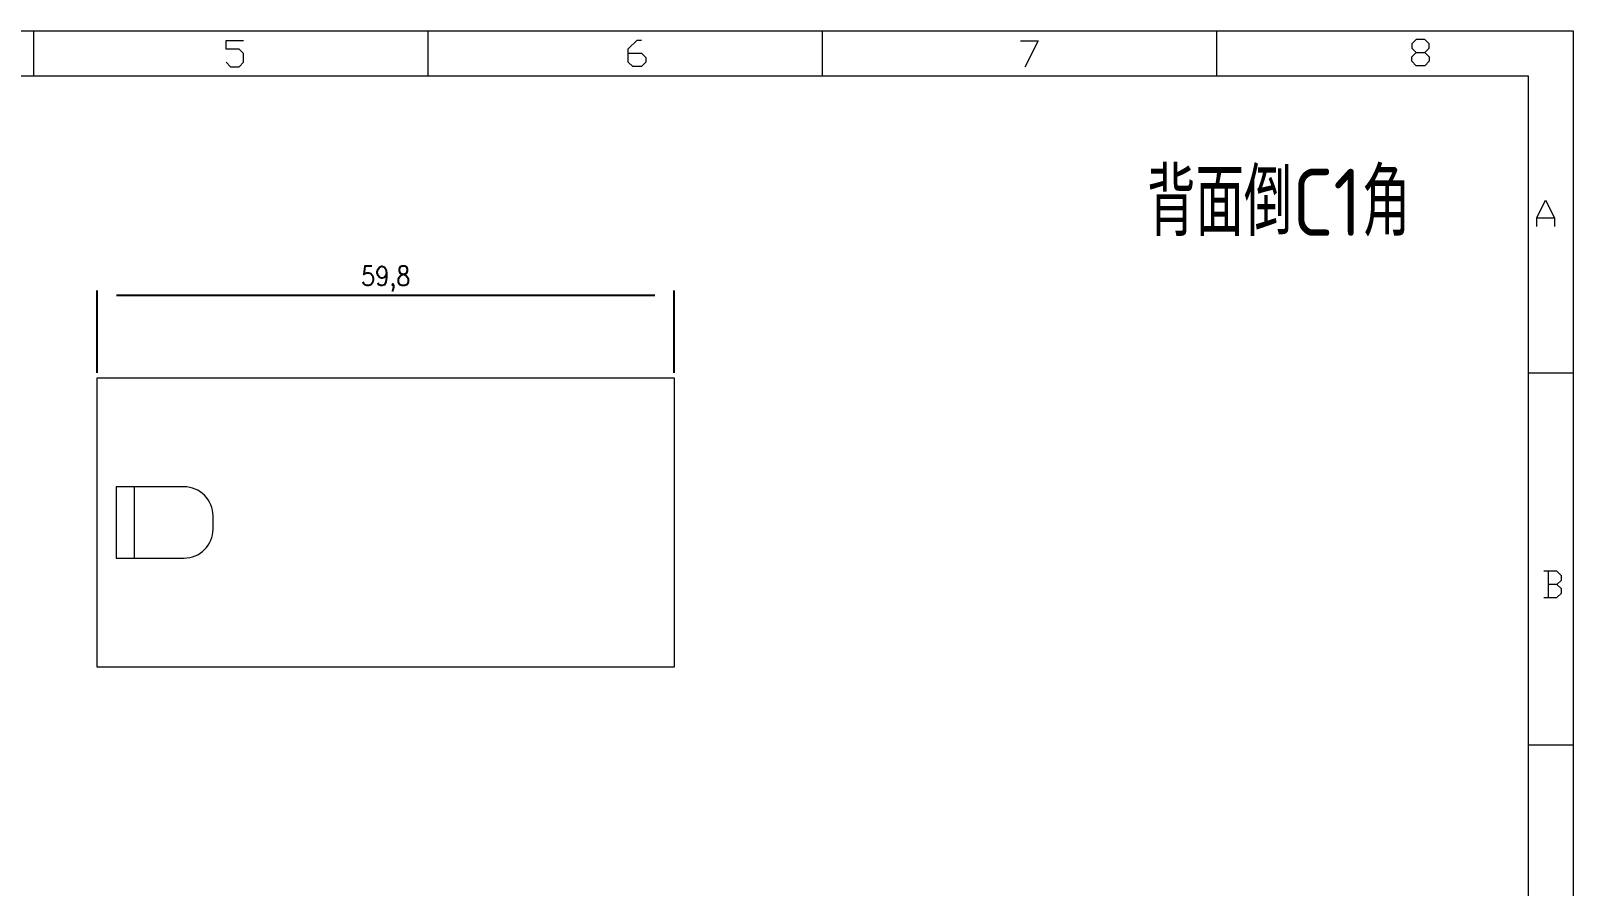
# Model space of a CAD drawing. Header units: millimetres. Extents: x 88508 to 142116, y -5268 to 20283.
# Drawn here: x 111952.1 to 112112, y -2947.9 to -2859.3 of the extents above; entities that cross this region are included whole.
import ezdxf
from ezdxf.enums import TextEntityAlignment as Align

# ---------------------------------------------------------------- set-up
doc = ezdxf.new("R2010")
doc.units = ezdxf.units.MM
doc.linetypes.add('HIDDEN', pattern=[0])
for name, color, linetype in [('DIM', 4, 'Continuous'), ('LB_P', 2, 'Continuous'), ('TEXT', 4, 'Continuous')]:
    doc.layers.add(name, color=color, linetype=linetype)
doc.styles.add('gbenor', font='gbenor.shx', dxfattribs={"bigfont": 'gbcbig.shx'})
doc.styles.add('GBENOR_', font='gbenor.shx', dxfattribs={"bigfont": 'gbcbig'})
doc.styles.get("Standard").update_dxf_attribs({"font": 'txt.shx', "width": 0.85, "bigfont": 'ctxt.shx'})
doc.styles.add('TXT', font='txt.shx', dxfattribs={"width": 0.8, "bigfont": 'ctxt.shx'})
doc.dimstyles.new('T-2-WX', dxfattribs={"dimtxt": 2, "dimasz": 2, "dimexe": 0.5, "dimexo": 0.5, "dimgap": 0.5, "dimtad": 1, "dimtxsty": 'Standard', "dimblk": 'OPEN30', "dimcen": 0, "dimazin": 3, "dimtfac": 1, "dimtmove": 0, "dimatfit": 3, "dimldrblk": 'OPEN30', "dimlwd": -1, "dimlwe": -1})

# ---------------------------------------------------------------- blocks, each defined once
blk = doc.blocks.new('U40')
at = {"color": 254, "lineweight": 18}
for p, q in [((0, 1783.5), (2530.2, 1783.5)), ((1265.1, 1783.5), (1265.1, 1746.5)), ((1589.1, 1783.5), (1589.1, 1746.5)), ((1913.1, 1783.5), (1913.1, 1746.5)), ((2237.1, 1783.5), (2237.1, 1746.5)), ((2530.2, 1783.5), (2530.2, 0)), ((37, 1746.5), (2493.2, 1746.5)), ((2493.2, 1746.5), (2493.2, 37)), ((2493.2, 1502.7), (2530.2, 1502.7)), ((2493.2, 1197.2), (2530.2, 1197.2))]:
    blk.add_line(p, q, dxfattribs=at)
at = {"color": 92, "lineweight": 18}
for points in [[(1423.4, 1757.7), (1427, 1754.1), (1434.2, 1754.1), (1437.8, 1757.7), (1437.8, 1764.9), (1434.2, 1768.5), (1423.4, 1768.5), (1423.4, 1775.7), (1437.8, 1775.7)], [(1753.9, 1765.1), (1764.7, 1765.1), (1768.3, 1761.5), (1768.3, 1757.9), (1764.7, 1754.3), (1757.5, 1754.3), (1753.9, 1757.9), (1753.9, 1768.7), (1761.1, 1775.9), (1764.7, 1775.9)], [(2076.2, 1775.2), (2090.6, 1775.2), (2079.8, 1753.6)], [(2408.4, 1765.7), (2412, 1762.1), (2412, 1758.5), (2408.4, 1754.9), (2401.2, 1754.9), (2397.6, 1758.5), (2397.6, 1762.1), (2401.2, 1765.7), (2408.4, 1765.7), (2412, 1769.3), (2412, 1772.9), (2408.4, 1776.5), (2401.2, 1776.5), (2397.6, 1772.9), (2397.6, 1769.3), (2401.2, 1765.7)], [(2500.4, 1622.8), (2500.4, 1630), (2507.6, 1644.4), (2514.8, 1630), (2514.8, 1622.8)], [(2500.4, 1630), (2514.8, 1630)], [(2516.9, 1329), (2520.5, 1332.6), (2520.5, 1336.2), (2516.9, 1339.8), (2506.1, 1339.8)], [(2509.7, 1339.8), (2509.7, 1318.2)], [(2506.1, 1318.2), (2516.9, 1318.2), (2520.5, 1321.8), (2520.5, 1325.4), (2516.9, 1329), (2509.7, 1329)]]:
    blk.add_lwpolyline(points, dxfattribs=at)
at = {"lineweight": 18, "style": 'GBENOR_'}
blk.add_attdef('文档路径', (2126, 386.9), '', height=17.8, dxfattribs=at)
at = {"lineweight": 20, "style": 'TXT'}
for tag, height, p in [('18-**-**', 16.3, (1866.6, 256.2)), ('客户名称', 16.1, (1741.1, 134, 0)), ('料厚:', 16.1, (1741.3, 93.2, 0))]:
    blk.add_attdef(tag, text='', height=height, dxfattribs=at).set_placement(p, align=Align.MIDDLE)
for tag, p, height in [('88888', (1850.9, 207.5), 14.9), ('材质:', (1691.2, 168, 0), 16.1), ('核准', (1869.4, 127.5, 0), 16.1), ('设计', (1868.8, 88.3, 0), 16.1), ('绘图', (1868.2, 49.1, 0), 16.1)]:
    blk.add_attdef(tag, p, '', height=height, dxfattribs=at)
for tag, p, height, width in [('3', (2234.7, 206.9), 15.8, 0.7), ('4', (2234.7, 167.4), 15.8, 0.7), ('核准日期', (2041.1, 124.2, 0), 16.1, 0.68), ('设计日期', (2041.1, 84.5, 0), 16.1, 0.68), ('1', (2251.9, 85.9), 14.6, 0.7), ('绘图日期', (2040.9, 46.4, 0), 16.1, 0.68), ('2', (2235, 49.2), 14.6, 0.7)]:
    blk.add_attdef(tag, p, '', height=height, dxfattribs=dict(at, width=width))
blk = doc.blocks.new('*D8456')
at = {"layer": 'Defpoints', "color": 0}
for p in [(112018.81, -2886.66), (111959.01, -2895.2), (112018.81, -2895.2)]:
    blk.add_point(p, dxfattribs=at)
at = {"layer": 'DIM', "color": 0, "linetype": 'Continuous'}
for p, q in [((111959.01, -2894.7), (111959.01, -2886.16)), ((111961.01, -2886.66), (112016.81, -2886.66)), ((112018.81, -2894.7), (112018.81, -2886.16))]:
    blk.add_line(p, q, dxfattribs=at)
at = {"layer": 'DIM', "color": 0, "insert": (111988.91, -2884.97), "char_height": 2, "attachment_point": 5}
blk.add_mtext('59,8', dxfattribs=at)
blk = doc.blocks.new('_Open30')

msp = doc.modelspace()

# ---------------------------------------------------------------- linework, layer by layer
at = {"layer": 'LB_P', "linetype": 'Continuous', "lineweight": 15}
msp.add_lwpolyline([(111959.008, -2895.203), (112018.808, -2895.203), (112018.808, -2925.203), (111959.008, -2925.203)], close=True, dxfattribs=at)
at = {"layer": 'LB_P', "linetype": 'HIDDEN', "lineweight": 15, "ltscale": 0.3}
msp.add_lwpolyline([(111960.963, -2913.893), (111968.008, -2913.893, 0.4142136), (111971.008, -2910.893), (111971.008, -2909.507, 0.4142136), (111968.008, -2906.507), (111960.963, -2906.507)], format="xyb", close=True, dxfattribs=at)
at = {"layer": 'LB_P', "linetype": 'HIDDEN', "lineweight": 5, "ltscale": 0.3}
msp.add_lwpolyline([(111962.854, -2913.893), (111962.854, -2906.507)], dxfattribs=at)

# ---------------------------------------------------------------- block references
at = {"ltscale": 3, "xscale": 0.1261676565939178, "yscale": 0.1261676565939178, "zscale": 0.1261676565939178}
msp.add_blockref('U40', (111792.77, -3084.296), dxfattribs=at)

# ---------------------------------------------------------------- texts
at = {"layer": 'TEXT', "color": 4, "lineweight": 18, "style": 'gbenor'}
msp.add_text('背面倒C1角', height=6.9635, dxfattribs=at).set_placement((112067.838, -2880.521))

# ---------------------------------------------------------------- dimensions: what is measured, and where the dimension line sits
at = {"layer": 'DIM', "color": 4, "linetype": 'Continuous'}
dim = msp.add_linear_dim(base=(112018.808, -2886.663), p1=(111959.008, -2895.203), p2=(112018.808, -2895.203), dimstyle='T-2-WX', dxfattribs=at)
dim.commit()
dim.dimension.update_dxf_attribs({"geometry": '*D8456', "text_midpoint": (111988.908, -2884.973)})

doc.saveas('drawing.dxf')
